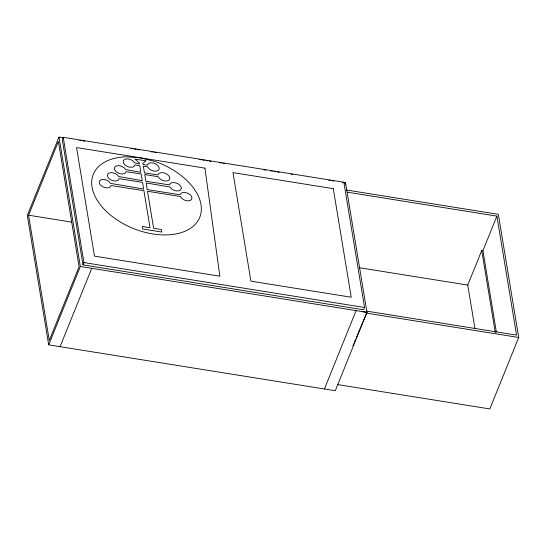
<?xml version="1.0" encoding="UTF-8"?>
<svg xmlns="http://www.w3.org/2000/svg" width="546" height="546" viewBox="0 0 546 546"><rect width="100%" height="100%" fill="white"/><g stroke="black" fill="none" stroke-linecap="round" stroke-linejoin="round"><path stroke-width="0.82" d="M345.372 184.391L345.563 182.93L342.226 182.391M63.848 137.838L58.961 137.06L27.3 215.431L48.69 344.854L335.292 390.724L366.953 312.353L345.563 182.93L343.878 182.746M28.576 215.213L58.381 141.448L79.074 266.701L49.276 340.465L28.576 215.213L71.471 222.079M63.227 137.319L62.292 139.626L82.992 264.871L363.622 309.787L364.557 307.487L343.857 182.234L63.227 137.319L83.927 262.571L82.992 264.871M48.69 344.854L80.351 266.482L58.961 137.06M60.08 346.676L91.742 268.304M324.426 388.984L356.088 310.613M474.965 328.658L467.765 285.08L481.736 250.505L482.93 250.696L496.362 331.982M482.93 250.696L496.901 216.12L347.399 192.199M346.567 190.028L498.348 214.325L518.7 337.483L489.83 408.94L338.049 384.65M352.887 345.843L353.869 343.502M354.525 341.946L355.507 339.612M356.163 338.056L366.953 312.353L80.351 266.482M361.916 311.582L366.953 312.353M79.614 140.363L81.299 140.636M82.985 140.902L84.664 141.175M130.972 148.58L132.651 148.853M134.336 149.119L136.022 149.392M137.701 149.659L139.387 149.932M151.174 151.815L152.86 152.088M154.538 152.354L156.224 152.627M199.16 159.5L200.846 159.766M202.525 160.033L204.211 160.306M205.897 160.572L207.576 160.845M209.261 161.111L210.947 161.384M219.362 162.728L221.048 163.001M222.734 163.268L224.413 163.541M263.984 169.874L265.67 170.14M270.72 170.953L272.399 171.219M274.085 171.492L275.771 171.758M277.457 172.031L279.136 172.297M290.922 174.181L292.608 174.454M328.808 180.248L330.494 180.514M332.173 180.787L333.859 181.054M359.234 267.711L467.765 285.08M83.927 262.571L364.557 307.487M366.223 311.049L516.564 335.114L496.901 216.12M366.373 313.104L518.7 337.483M481.736 250.505L495.304 332.623M145.85 160.845L142.881 163.391L143.066 164.503L147.447 165.206A6.197 3.795 22 0 1 155.979 164.073A6.197 3.795 22 0 1 157.385 170.85A6.197 3.795 22 0 1 147.891 167.274L147.734 166.878L143.352 166.209L144.451 172.891L158.019 174.973A6.197 3.795 22 0 1 166.55 173.915A6.197 3.795 22 0 1 167.95 180.692A6.197 3.795 22 0 1 158.463 177.116L158.313 176.733L144.731 174.556L145.837 181.238L169.553 184.903A6.197 3.795 22 0 1 178.085 183.845A6.197 3.795 22 0 1 179.491 190.622A6.197 3.795 22 0 1 169.997 187.046L146.11 182.91L147.215 189.592L180.166 194.799A6.197 3.795 22 0 1 188.704 193.734A6.197 3.795 22 0 1 190.104 200.512A6.197 3.795 22 0 1 180.61 196.935L180.46 196.54L147.488 191.257L153.61 228.296L161.37 229.538L161.787 232.043L142.704 228.992L142.288 226.481L150.027 227.723L143.905 190.684L110.981 185.524A6.197 3.795 22 0 1 102.45 186.582A6.197 3.795 22 0 1 101.044 179.805A6.197 3.795 22 0 1 110.538 183.381L143.632 189.018L142.526 182.337L119.137 178.699A6.197 3.795 22 0 1 110.606 179.757A6.197 3.795 22 0 1 109.2 172.986A6.197 3.795 22 0 1 118.694 176.556L142.253 180.665L141.148 173.983L126.092 171.683A6.197 3.795 22 0 1 117.561 172.741A6.197 3.795 22 0 1 116.155 165.97A6.197 3.795 22 0 1 125.648 169.54L140.868 172.318L139.769 165.663L134.978 164.94A6.197 3.795 22 0 1 126.447 165.998A6.197 3.795 22 0 1 125.041 159.227A6.197 3.795 22 0 1 134.534 162.797L139.483 163.93L139.339 163.029L135.067 159.118L145.85 160.845M139.592 157.726L126.324 156.811A57.412 35.19 22 0 0 105.494 210.565A57.412 35.19 22 0 0 194.745 224.85A57.412 35.19 22 0 0 154.525 161.323L139.592 157.726M204.921 168.127L76.549 147.577L94.485 256.129L219.874 276.201L204.921 168.127M333.299 188.67L232.985 172.618L250.921 281.17L351.235 297.222L333.299 188.67"/></g></svg>
